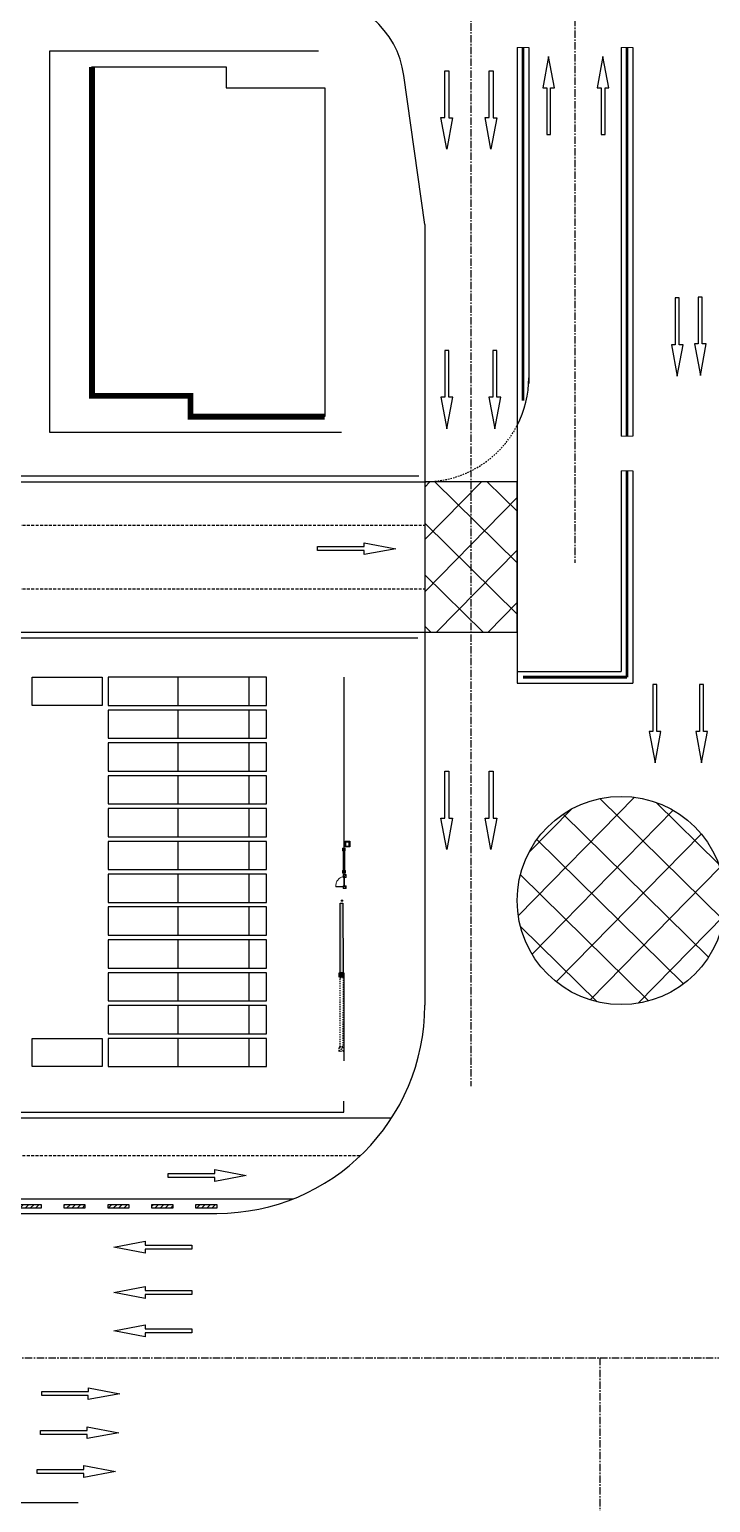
# Model space of a CAD drawing. Header units: millimetres. Extents: x -582 to 479, y -622 to 401.
# Drawn here: x -245.6 to -186.7, y -362.9 to -235.6 of the extents above; entities that cross this region are included whole.
import ezdxf

# ---------------------------------------------------------------- set-up
doc = ezdxf.new("R2010")
doc.units = ezdxf.units.MM
for name, pattern in [('CENTER', [50.8, 31.75, -6.35, 6.35, -6.35]), ('DASH', [0.35, 0.25, -0.1]), ('DASHED', [19.05, 12.7, -6.35]), ('HIDDEN2', [0.1875, 0.125, -0.0625])]:
    doc.linetypes.add(name, pattern=pattern)
for name, color, linetype in [('0001-佛渡-工艺-方案一-交汇区', 50, 'Continuous'), ('0001-佛渡-工艺-方案一-围网', 40, 'Continuous'), ('0001-佛渡-工艺-方案一-围网(内集卡一侧新增）', 40, 'Continuous'), ('0001-佛渡-平面-方案一 临时横二路', 6, 'Continuous'), ('0001-佛渡-平面-方案一-建筑', 6, 'Continuous'), ('0001-佛渡-平面-方案一-隔离墩', 7, 'Continuous'), ('0001-佛渡-平面-方案一道路中心线', 11, 'Continuous'), ('0001-佛渡-平面-方案一道路边界', 7, 'Continuous'), ('ECT', 1, 'Continuous'), ('ICT', 3, 'Continuous'), ('SLOT', 115, 'Continuous'), ('TX-箱区维修及人行门禁', 5, 'Continuous'), ('构造线', 131, 'Continuous')]:
    doc.layers.add(name, color=color, linetype=linetype)
doc.linetypes.add('FENCELINE2', pattern='A,0.25,-0.1,[132,ltypeshp.shx,S=0.1,R=0,X=-0.1,Y=0],-0.1,1', length=1.45)
pattern_1 = [(45.49635, (-573.723, -362.9482), (-2.264428, 2.22553), []), (135.49635, (-573.723, -362.9482), (-2.22553, -2.264428), [])]

# ---------------------------------------------------------------- blocks, each defined once
blk = doc.blocks.new('箱区维修人行通道及伸缩门')
h = blk.add_hatch(color=8)
h.dxf.hatch_style = 1
h.paths.add_polyline_path([(504133.76, 3299633.85), (504137.88, 3299629.48), (504137.69, 3299629.31), (504133.58, 3299633.68)])
h = blk.add_hatch(color=8)
h.dxf.hatch_style = 1
h.paths.add_polyline_path([(504137.64, 3299629.26), (504137.93, 3299629.53), (504138.2, 3299629.24), (504137.91, 3299628.97)])
at = {"color": 8}
for p, q in [((504138.2, 3299629.24, 0), (504137.64, 3299629.26, 0)), ((504137.91, 3299628.97, 0), (504137.93, 3299629.53, 0))]:
    blk.add_line(p, q, dxfattribs=at)
at = {"color": 8, "linetype": 'DASH', "ltscale": 0.1}
for p, q in [((504142.02, 3299624.6, 0), (504142.59, 3299624.58, 0)), ((504142.3, 3299624.31, 0), (504142.32, 3299624.87, 0))]:
    blk.add_line(p, q, dxfattribs=at)
at = {"color": 8, "elevation": 0}
for points in [[(504133.76, 3299633.85), (504137.88, 3299629.48), (504137.69, 3299629.31), (504133.58, 3299633.68)], [(504137.64, 3299629.26), (504137.93, 3299629.53), (504138.2, 3299629.24), (504137.91, 3299628.97)]]:
    blk.add_lwpolyline(points, close=True, dxfattribs=at)
at = {"color": 8, "linetype": 'DASH', "ltscale": 0.1, "elevation": 0}
for points in [[(504138.15, 3299629.19), (504142.26, 3299624.82), (504142.08, 3299624.65), (504137.97, 3299629.02)], [(504142.02, 3299624.6), (504142.32, 3299624.87), (504142.59, 3299624.58), (504142.3, 3299624.31)]]:
    blk.add_lwpolyline(points, close=True, dxfattribs=at)
blk = doc.blocks.new('隔离墩')
at = {"layer": '0001-佛渡-平面-方案一-隔离墩'}
h = blk.add_hatch(dxfattribs=at)
h.set_pattern_fill('ANSI31', color=8, scale=0.1, angle=322.5241)
h.set_pattern_definition([(45, (501937.44548, 3292381.98444), (-0.224506403027, 0.224506403027), [])])
h.paths.add_polyline_path([(314.51, 21.42), (316.31, 21.42), (316.31, 21.1), (314.51, 21.1)])
at = {"layer": '0001-佛渡-平面-方案一-隔离墩', "color": 8}
blk.add_lwpolyline([(314.51, 21.42), (316.31, 21.42), (316.31, 21.1), (314.51, 21.1), (314.51, 21.42)], dxfattribs=at)
blk = doc.blocks.new('双侧道闸')
at = {"color": 8, "linetype": 'Continuous', "lineweight": 25}
for p, q in [((0.45, -14.31), (0.19, -14.31)), ((0.19, -14.31), (0.19, -14.31)), ((0.19, -14.68), (0.19, -14.31)), ((0.19, -14.68), (0.19, -14.69)), ((0.45, -14.69), (0.19, -14.69)), ((0.24, -14.31), (0.24, -14.29)), ((0.24, -14.29), (0.37, -14.29)), ((0.37, -14.29), (0.37, -14.31)), ((0.47, -14.31), (0.45, -14.31)), ((0.47, -14.69), (0.45, -14.69)), ((0.47, -14.31), (0.47, -14.31)), ((0.47, -14.68), (0.47, -14.31)), ((0.47, -14.68), (0.47, -14.69))]:
    blk.add_line(p, q, dxfattribs=at)
at = {"color": 8, "lineweight": 15}
for points in [[(0.13, -15.09), (0.13, -14.84), (-0.12, -14.84), (-0.12, -15.09)], [(-0.06, -17.02), (-0.06, -14.84), (0.09, -14.84), (0.09, -17.02)], [(0.14, -17.02), (0.14, -16.77), (-0.11, -16.77), (-0.11, -17.02)], [(0.2, -17.37), (0.2, -17.12), (-0.05, -17.12), (-0.05, -17.37)], [(0.2, -17.37), (0.2, -17.12), (-0.05, -17.12), (-0.05, -17.37)], [(-0.03, -16.82), (0.05, -16.82), (0.05, -16.98), (-0.03, -16.98)], [(0.2, -18.09), (0.2, -18.34), (-0.05, -18.34), (-0.05, -18.09)], [(0.2, -18.09), (0.2, -18.34), (-0.05, -18.34), (-0.05, -18.09)], [(-0.23, -19.42), (-0.23, -19.34), (-0.07, -19.34), (-0.07, -19.42)]]:
    blk.add_lwpolyline(points, close=True, dxfattribs=at)
at = {"color": 8}
blk.add_lwpolyline([(0.13, -14.74), (0.13, -14.24), (0.53, -14.24), (0.53, -14.74)], close=True, dxfattribs=at)
at = {"color": 8, "linetype": 'HIDDEN2', "lineweight": 15, "ltscale": 20}
blk.add_lwpolyline([(0.05, -18.18), (0.05, -18.17), (-0.69, -18.17), (-0.69, -18.18)], close=True, dxfattribs=at)
blk.add_arc((0.15, -18.12), 0.844, 96.7046, 183.5614, dxfattribs=at)
at = {"layer": '构造线', "color": 8, "lineweight": 9}
for p, q in [((0, -18.14), (0, -17.29)), ((0, -18.14), (0, -17.29)), ((0.06, -18.14), (0.06, -17.29)), ((0.06, -18.14), (0.06, -17.29))]:
    blk.add_line(p, q, dxfattribs=at)
for points in [[(0, -17.27), (0, -17.14, -0.414214), (0.01, -17.13), (0.14, -17.13, -0.414214), (0.15, -17.14), (0.15, -17.27, -0.414214), (0.14, -17.28), (0.01, -17.28, -0.414214)], [(0, -17.27), (0, -17.14, -0.414214), (0.01, -17.13), (0.14, -17.13, -0.414214), (0.15, -17.14), (0.15, -17.27, -0.414214), (0.14, -17.28), (0.01, -17.28, -0.414214)], [(0, -18.19), (0, -18.32, 0.414214), (0.01, -18.33), (0.14, -18.33, 0.414214), (0.15, -18.32), (0.15, -18.19, 0.414214), (0.14, -18.18), (0.01, -18.18, 0.414214)], [(0, -18.19), (0, -18.32, 0.414214), (0.01, -18.33), (0.14, -18.33, 0.414214), (0.15, -18.32), (0.15, -18.19, 0.414214), (0.14, -18.18), (0.01, -18.18, 0.414214)]]:
    blk.add_lwpolyline(points, format="xyb", close=True, dxfattribs=at)
for points in [[(0, -17.29), (0, -17.34), (0.06, -17.34), (0.06, -17.29)], [(0, -17.29), (0, -17.34), (0.06, -17.34), (0.06, -17.29)], [(0, -18.08), (0, -18.14), (0.06, -18.14), (0.06, -18.08)], [(0, -18.08), (0, -18.14), (0.06, -18.14), (0.06, -18.08)]]:
    blk.add_lwpolyline(points, close=True, dxfattribs=at)

msp = doc.modelspace()

# ---------------------------------------------------------------- hatches: boundary and pattern name
at = {"layer": '0001-佛渡-工艺-方案一-交汇区'}
h = msp.add_hatch(dxfattribs=at)
h.set_pattern_fill('ANSI37', color=50, angle=323.0204)
h.set_pattern_definition(pattern_1)
h.paths.add_polyline_path([(-203.43, -274.7), (-211.43, -274.7), (-211.43, -287.7), (-203.43, -287.7)])
h = msp.add_hatch(dxfattribs=at)
h.set_pattern_fill('ANSI37', color=50, angle=323.0204)
h.set_pattern_definition(pattern_1)
edge = h.paths.add_edge_path()
edge.add_ellipse((-194.43, -310.9), major_axis=(7.14, -5.48), ratio=1, start_angle=0, end_angle=360)

# ---------------------------------------------------------------- linework, layer by layer
msp.add_lwpolyline([(-203.43, -274.7), (-211.43, -274.7), (-211.43, -287.7), (-203.43, -287.7)], close=True, dxfattribs=at)
at = {"layer": '0001-佛渡-工艺-方案一-围网', "linetype": 'FENCELINE2', "ltscale": 0.25}
msp.add_line((-218.43, -329.2), (-218.43, -328.25), dxfattribs=at)
for points in [[(-218.63, -270.45), (-243.89, -270.45), (-243.89, -237.45), (-220.63, -237.45)], [(-218.43, -291.6), (-218.43, -308.75)], [(-218.43, -317.15), (-218.43, -324.75)], [(-418.33, -329.2), (-218.43, -329.2)]]:
    msp.add_lwpolyline(points, dxfattribs=at)
at = {"layer": '0001-佛渡-工艺-方案一-围网', "linetype": 'FENCELINE2', "ltscale": 0.25, "const_width": 0.25}
for points in [[(-202.93, -267.7), (-202.93, -237.15)], [(-202.93, -291.6), (-193.93, -291.6)]]:
    msp.add_lwpolyline(points, dxfattribs=at)
at = {"layer": '0001-佛渡-工艺-方案一-围网(内集卡一侧新增）', "color": 6, "linetype": 'FENCELINE2', "ltscale": 0.25}
msp.add_line((-501, -288.2), (-212.02, -288.2), dxfattribs=at)
at = {"layer": '0001-佛渡-工艺-方案一-围网(内集卡一侧新增）', "linetype": 'FENCELINE2', "ltscale": 0.25}
msp.add_lwpolyline([(-481.12, -274.2), (-211.93, -274.2)], dxfattribs=at)
at = {"layer": '0001-佛渡-平面-方案一 临时横二路', "color": 11, "linetype": 'CENTER', "ltscale": 0.02}
msp.add_line((-198.43, -45.7), (-198.43, -281.7), dxfattribs=at)
at = {"layer": '0001-佛渡-平面-方案一 临时横二路', "lineweight": 5}
for p, q in [((-194.43, -237.15), (-193.43, -237.15)), ((-193.43, -270.75), (-194.43, -270.75)), ((-194.43, -273.75), (-193.43, -273.75))]:
    msp.add_line(p, q, dxfattribs=at)
at = {"layer": '0001-佛渡-平面-方案一 临时横二路'}
for p, q in [((-194.43, -237.15), (-194.43, -270.75)), ((-193.43, -237.15), (-193.43, -270.75)), ((-194.43, -273.75), (-194.43, -291.1)), ((-193.43, -273.75), (-193.43, -292.1))]:
    msp.add_line(p, q, dxfattribs=at)
at = {"layer": '0001-佛渡-平面-方案一 临时横二路', "linetype": 'FENCELINE2', "ltscale": 0.25, "const_width": 0.25}
for points in [[(-193.93, -237.15), (-193.93, -270.75)], [(-193.93, -273.75), (-193.93, -291.6)]]:
    msp.add_lwpolyline(points, dxfattribs=at)
at = {"layer": '0001-佛渡-平面-方案一 临时横二路', "color": 1}
for points in [[(-191.68, -292.24), (-191.68, -296.29), (-192.02, -296.29), (-191.5, -299.01), (-191, -296.28), (-191.34, -296.28), (-191.34, -292.24), (-191.68, -292.24)], [(-187.65, -292.24), (-187.65, -296.29), (-187.98, -296.29), (-187.47, -299.01), (-186.96, -296.28), (-187.3, -296.28), (-187.3, -292.24), (-187.65, -292.24)]]:
    msp.add_lwpolyline(points, dxfattribs=at)
at = {"layer": '0001-佛渡-平面-方案一-建筑', "lineweight": 5, "const_width": 0.5}
msp.add_lwpolyline([(-240.23, -238.83), (-240.23, -267.27), (-231.71, -267.27), (-231.71, -269.07), (-220.09, -269.07)], dxfattribs=at)
at = {"layer": '0001-佛渡-平面-方案一-建筑'}
msp.add_lwpolyline([(-240.23, -238.83), (-228.61, -238.83), (-228.61, -240.63), (-220.09, -240.63), (-220.09, -269.07), (-231.71, -269.07), (-231.71, -267.27), (-240.23, -267.27), (-240.23, -238.83)], dxfattribs=at)
at = {"layer": '0001-佛渡-平面-方案一道路中心线', "color": 11, "linetype": 'DASHED', "ltscale": 0.02}
for p, q in [((-468.37, -278.45), (-211.43, -278.45)), ((-468.37, -283.95), (-211.43, -283.95)), ((-483.24, -332.95), (-216.98, -332.95))]:
    msp.add_line(p, q, dxfattribs=at)
at = {"layer": '0001-佛渡-平面-方案一道路边界', "color": 11, "linetype": 'CENTER', "ltscale": 0.02}
for p, q in [((-207.43, 121.55), (-207.43, -326.95)), ((-484.79, -350.45), (266.57, -350.45)), ((-196.28, -350.45), (-196.28, -584.66))]:
    msp.add_line(p, q, dxfattribs=at)
at = {"layer": '0001-佛渡-平面-方案一道路边界'}
for p, q in [((-203.43, -237.15), (-203.43, -292.1)), ((-203.43, -237.15), (-203.43, -274.7)), ((-202.43, -237.15), (-202.43, -266.2)), ((-211.43, -252.45), (-213.24, -239.58)), ((-211.43, -252.45), (-211.43, -319.95)), ((-479.89, -274.7), (-211.43, -274.7)), ((-496.19, -287.7), (-211.43, -287.7)), ((-203.43, -291.1), (-194.43, -291.1)), ((-203.43, -292.1), (-193.43, -292.1)), ((-485.92, -329.7), (-214.3, -329.7))]:
    msp.add_line(p, q, dxfattribs=at)
at = {"layer": '0001-佛渡-平面-方案一道路边界', "lineweight": 5}
msp.add_line((-203.43, -237.15), (-202.43, -237.15), dxfattribs=at)
at = {"layer": '0001-佛渡-平面-方案一道路边界', "color": 7}
for p, q in [((-470.79, -337.95), (-229.43, -337.95)), ((-485.98, -362.95), (-241.43, -362.95))]:
    msp.add_line(p, q, dxfattribs=at)
at = {"layer": '0001-佛渡-平面-方案一道路边界'}
msp.add_lwpolyline([(-477.38, -336.7), (-222.84, -336.7)], dxfattribs=at)
msp.add_circle((-194.43, -310.9), 9, dxfattribs=at)
for centre, radius, start, end in [((-221.16, -240.7), 8, 8, 90), ((-211.43, -265.7), 9, 332.734, 360), ((-229.43, -319.95), 18, 270, 360)]:
    msp.add_arc(centre, radius, start, end, dxfattribs=at)
at = {"layer": '0001-佛渡-平面-方案一道路边界', "linetype": 'DASH', "ltscale": 0.5}
msp.add_arc((-211.43, -265.7), 9, 270, 332.734, dxfattribs=at)
at = {"layer": 'ECT', "color": 1}
for points in [[(-209.36, -239.18), (-209.36, -243.23), (-209.02, -243.23), (-209.53, -245.95), (-210.04, -243.22), (-209.7, -243.22), (-209.7, -239.18), (-209.36, -239.18)], [(-205.52, -239.18), (-205.52, -243.23), (-205.19, -243.23), (-205.7, -245.95), (-206.21, -243.22), (-205.87, -243.22), (-205.87, -239.18), (-205.52, -239.18)], [(-209.7, -263.35), (-209.7, -267.39), (-210.04, -267.39), (-209.52, -270.12), (-209.01, -267.39), (-209.36, -267.39), (-209.36, -263.35), (-209.7, -263.35)], [(-205.55, -263.35), (-205.55, -267.39), (-205.88, -267.39), (-205.37, -270.12), (-204.86, -267.39), (-205.2, -267.39), (-205.2, -263.35), (-205.55, -263.35)], [(-209.36, -299.73), (-209.36, -303.78), (-209.02, -303.78), (-209.53, -306.5), (-210.04, -303.77), (-209.7, -303.77), (-209.7, -299.73), (-209.36, -299.73)], [(-205.52, -299.73), (-205.52, -303.78), (-205.19, -303.78), (-205.7, -306.5), (-206.21, -303.77), (-205.87, -303.77), (-205.87, -299.73), (-205.52, -299.73)], [(-233.65, -334.5), (-229.6, -334.5), (-229.6, -334.16), (-226.88, -334.68), (-229.61, -335.19), (-229.61, -334.84), (-233.65, -334.84), (-233.65, -334.5)], [(-231.58, -341.04), (-235.63, -341.04), (-235.63, -341.38), (-238.35, -340.86), (-235.62, -340.35), (-235.62, -340.7), (-231.58, -340.7), (-231.58, -341.04)], [(-231.58, -344.97), (-235.63, -344.97), (-235.63, -345.31), (-238.35, -344.79), (-235.62, -344.28), (-235.62, -344.63), (-231.58, -344.63), (-231.58, -344.97)], [(-231.58, -348.28), (-235.63, -348.28), (-235.63, -348.62), (-238.35, -348.1), (-235.62, -347.59), (-235.62, -347.94), (-231.58, -347.94), (-231.58, -348.28)], [(-244.58, -353.36), (-240.54, -353.36), (-240.54, -353.02), (-237.82, -353.54), (-240.55, -354.04), (-240.55, -353.7), (-244.58, -353.7), (-244.58, -353.36)], [(-244.69, -356.73), (-240.64, -356.73), (-240.64, -356.39), (-237.92, -356.91), (-240.65, -357.41), (-240.65, -357.07), (-244.69, -357.07), (-244.69, -356.73)], [(-244.97, -360.08), (-240.93, -360.08), (-240.93, -359.74), (-238.2, -360.26), (-240.94, -360.77), (-240.94, -360.43), (-244.97, -360.43), (-244.97, -360.08)]]:
    msp.add_lwpolyline(points, dxfattribs=at)
at = {"layer": 'ICT', "color": 3}
for points in [[(-200.54, -244.69), (-200.54, -240.64), (-200.2, -240.64), (-200.71, -237.92), (-201.22, -240.65), (-200.88, -240.65), (-200.88, -244.69), (-200.54, -244.69)], [(-195.83, -244.69), (-195.83, -240.64), (-195.49, -240.64), (-196.01, -237.92), (-196.52, -240.65), (-196.17, -240.65), (-196.17, -244.69), (-195.83, -244.69)], [(-189.76, -258.81), (-189.76, -262.86), (-190.09, -262.86), (-189.58, -265.58), (-189.07, -262.85), (-189.41, -262.85), (-189.41, -258.81), (-189.76, -258.81)], [(-187.76, -258.74), (-187.76, -262.78), (-188.1, -262.78), (-187.58, -265.51), (-187.07, -262.77), (-187.42, -262.77), (-187.42, -258.74), (-187.76, -258.74)], [(-220.71, -280.31), (-216.67, -280.31), (-216.67, -279.97), (-213.94, -280.49), (-216.68, -281), (-216.68, -280.65), (-220.71, -280.65), (-220.71, -280.31)]]:
    msp.add_lwpolyline(points, dxfattribs=at)
at = {"layer": 'SLOT', "color": 115, "flags": 128}
for points in [[(-245.4, -291.6), (-239.34, -291.6), (-239.34, -294.04), (-245.4, -294.04)], [(-226.64, -291.6), (-238.84, -291.6), (-238.84, -294.04), (-226.64, -294.04)], [(-232.78, -291.6), (-238.84, -291.6), (-238.84, -294.04), (-232.78, -294.04)], [(-225.12, -291.6), (-238.84, -291.6), (-238.84, -294.04), (-225.12, -294.04)], [(-226.64, -294.44), (-238.84, -294.44), (-238.84, -296.87), (-226.64, -296.87)], [(-232.78, -294.44), (-238.84, -294.44), (-238.84, -296.87), (-232.78, -296.87)], [(-225.12, -294.44), (-238.84, -294.44), (-238.84, -296.87), (-225.12, -296.87)], [(-226.64, -297.27), (-238.84, -297.27), (-238.84, -299.71), (-226.64, -299.71)], [(-232.78, -297.27), (-238.84, -297.27), (-238.84, -299.71), (-232.78, -299.71)], [(-225.12, -297.27), (-238.84, -297.27), (-238.84, -299.71), (-225.12, -299.71)], [(-226.64, -300.11), (-238.84, -300.11), (-238.84, -302.55), (-226.64, -302.55)], [(-232.78, -300.11), (-238.84, -300.11), (-238.84, -302.55), (-232.78, -302.55)], [(-225.12, -300.11), (-238.84, -300.11), (-238.84, -302.55), (-225.12, -302.55)], [(-226.64, -302.95), (-238.84, -302.95), (-238.84, -305.39), (-226.64, -305.39)], [(-232.78, -302.95), (-238.84, -302.95), (-238.84, -305.39), (-232.78, -305.39)], [(-225.12, -302.95), (-238.84, -302.95), (-238.84, -305.39), (-225.12, -305.39)], [(-226.64, -305.79), (-238.84, -305.79), (-238.84, -308.23), (-226.64, -308.23)], [(-232.78, -305.79), (-238.84, -305.79), (-238.84, -308.23), (-232.78, -308.23)], [(-225.12, -305.79), (-238.84, -305.79), (-238.84, -308.23), (-225.12, -308.23)], [(-226.64, -308.63), (-238.84, -308.63), (-238.84, -311.06), (-226.64, -311.06)], [(-232.78, -308.63), (-238.84, -308.63), (-238.84, -311.06), (-232.78, -311.06)], [(-225.12, -308.63), (-238.84, -308.63), (-238.84, -311.06), (-225.12, -311.06)], [(-226.64, -311.46), (-238.84, -311.46), (-238.84, -313.9), (-226.64, -313.9)], [(-232.78, -311.46), (-238.84, -311.46), (-238.84, -313.9), (-232.78, -313.9)], [(-225.12, -311.46), (-238.84, -311.46), (-238.84, -313.9), (-225.12, -313.9)], [(-226.64, -314.3), (-238.84, -314.3), (-238.84, -316.74), (-226.64, -316.74)], [(-232.78, -314.3), (-238.84, -314.3), (-238.84, -316.74), (-232.78, -316.74)], [(-225.12, -314.3), (-238.84, -314.3), (-238.84, -316.74), (-225.12, -316.74)], [(-226.64, -317.14), (-238.84, -317.14), (-238.84, -319.58), (-226.64, -319.58)], [(-232.78, -317.14), (-238.84, -317.14), (-238.84, -319.58), (-232.78, -319.58)], [(-225.12, -317.14), (-238.84, -317.14), (-238.84, -319.58), (-225.12, -319.58)], [(-226.64, -319.98), (-238.84, -319.98), (-238.84, -322.42), (-226.64, -322.42)], [(-232.78, -319.98), (-238.84, -319.98), (-238.84, -322.42), (-232.78, -322.42)], [(-225.12, -319.98), (-238.84, -319.98), (-238.84, -322.42), (-225.12, -322.42)], [(-245.4, -322.82), (-239.34, -322.82), (-239.34, -325.25), (-245.4, -325.25)], [(-226.64, -322.82), (-238.84, -322.82), (-238.84, -325.25), (-226.64, -325.25)], [(-232.78, -322.82), (-238.84, -322.82), (-238.84, -325.25), (-232.78, -325.25)], [(-225.12, -322.82), (-238.84, -322.82), (-238.84, -325.25), (-225.12, -325.25)]]:
    msp.add_lwpolyline(points, close=True, dxfattribs=at)

# ---------------------------------------------------------------- block references
at = {"layer": '0001-佛渡-平面-方案一-隔离墩'}
for p in [(-560.95, -358.59), (-557.15, -358.59), (-553.35, -358.59), (-549.55, -358.59), (-545.75, -358.59)]:
    msp.add_blockref('隔离墩', p, dxfattribs=at)
at = {"layer": 'TX-箱区维修及人行门禁'}
for name, p, rotation in [('双侧道闸', (-218.44, -291.53), 359.9999987970886), ('箱区维修人行通道及伸缩门', (-2628200.17, -2058331.26, 0), 316.751885540802)]:
    msp.add_blockref(name, p, dxfattribs=dict(at, rotation=rotation))

doc.saveas('drawing.dxf')
